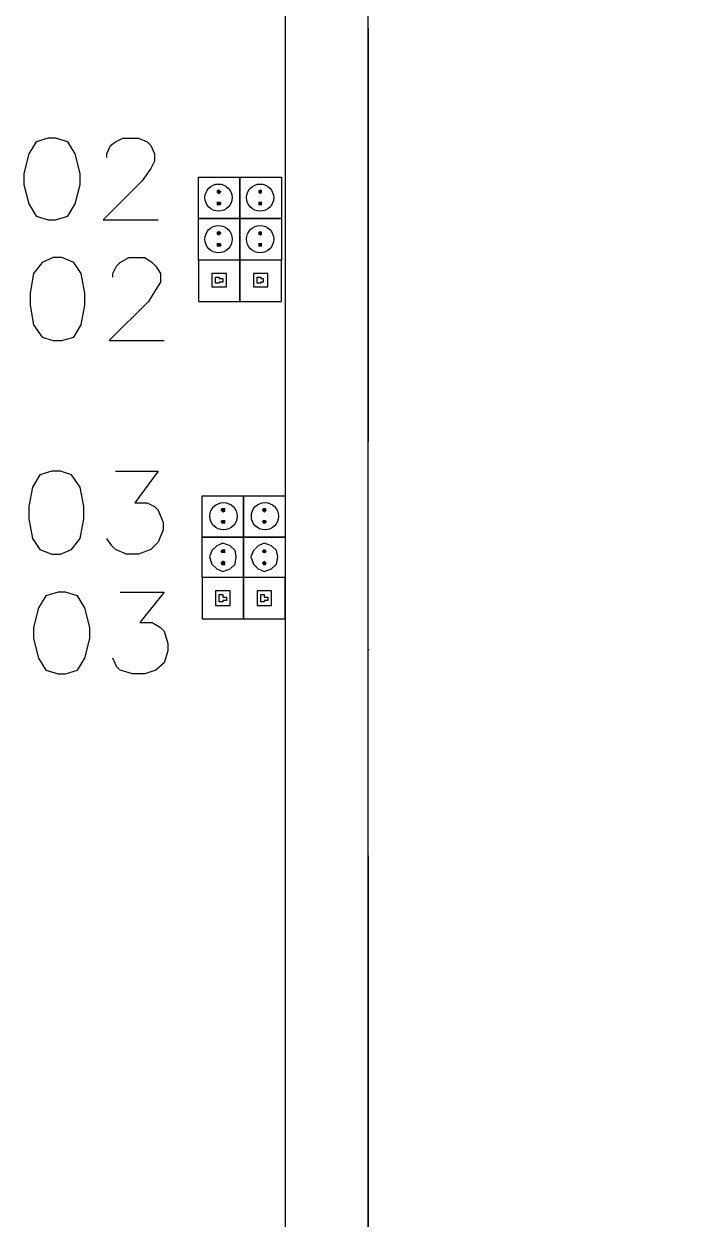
# Model space of a CAD drawing. Header units: millimetres. Extents: x -36361 to 19552, y -12473 to 22835.
# Drawn here: x -5065 to -3418, y -6458 to -3524 of the extents above; entities that cross this region are included whole.
import ezdxf

# ---------------------------------------------------------------- set-up
doc = ezdxf.new("R2010")
doc.units = ezdxf.units.MM
doc.layers.add('PDF3_Geometría', color=15, linetype='Continuous', true_color=0x944a4a)
doc.layers.add('PDF3_Rellenos sólidos', color=3, linetype='Continuous')

msp = doc.modelspace()

# ---------------------------------------------------------------- linework, layer by layer
at = {"layer": 'PDF3_Geometría', "color": 2, "lineweight": 25}
msp.add_lwpolyline([(-4424.1, -2519.2), (-4424.1, -6531.2), (-4930.5, -6531.2), (-4930.5, -6785.8), (-3357.5, -6785.8), (-3357.5, -6531.2), (-4220.4, -6531.2), (-4220.4, -2519.2)], dxfattribs=at)
at = {"layer": 'PDF3_Geometría', "color": 8, "lineweight": 25, "true_color": 0x7f7f7f}
for points in [[(-4220.4, -3534.9), (-4220.4, -4550.6)], [(-4220.4, -5060), (-4217.4, -5060)], [(-4220.4, -5566.4), (-4220.4, -6582.1)]]:
    msp.add_lwpolyline(points, dxfattribs=at)
at = {"layer": 'PDF3_Geometría', "color": 60, "lineweight": 25, "true_color": 0xbfff00}
for points in [[(-5005.4, -3804.6), (-5035.4, -3813.6), (-5053.3, -3843.5), (-5065.3, -3891.5), (-5065.3, -3918.4), (-5053.3, -3966.4), (-5035.4, -3996.3), (-5005.4, -4005.3), (-4987.4, -4005.3), (-4957.5, -3996.3), (-4939.5, -3966.4), (-4927.5, -3918.4), (-4927.5, -3891.5), (-4939.5, -3843.5), (-4957.5, -3813.6), (-4987.4, -3804.6)], [(-4993.4, -4098.2), (-5020.4, -4110.2), (-5041.4, -4137.2), (-5050.3, -4185.1), (-5050.3, -4215.1), (-5041.4, -4263), (-5020.4, -4293), (-4993.4, -4301.9), (-4972.4, -4301.9), (-4942.5, -4293), (-4924.5, -4263), (-4915.5, -4215.1), (-4915.5, -4185.1), (-4924.5, -4137.2), (-4942.5, -4110.2), (-4972.4, -4098.2)], [(-4996.4, -4622.5), (-5026.4, -4631.5), (-5044.3, -4661.5), (-5053.3, -4709.4), (-5053.3, -4739.4), (-5044.3, -4787.3), (-5026.4, -4814.3), (-4996.4, -4826.3), (-4975.4, -4826.3), (-4948.5, -4814.3), (-4927.5, -4787.3), (-4918.5, -4739.4), (-4918.5, -4709.4), (-4927.5, -4661.5), (-4948.5, -4631.5), (-4975.4, -4622.5)], [(-4981.4, -4919.2), (-5011.4, -4928.2), (-5029.4, -4958.1), (-5041.4, -5006.1), (-5041.4, -5033), (-5029.4, -5081), (-5011.4, -5110.9), (-4981.4, -5119.9), (-4963.4, -5119.9), (-4933.5, -5110.9), (-4915.5, -5081), (-4903.5, -5033), (-4903.5, -5006.1), (-4915.5, -4958.1), (-4933.5, -4928.2), (-4963.4, -4919.2)]]:
    msp.add_lwpolyline(points, close=True, dxfattribs=at)
for points in [[(-4861.6, -3852.5), (-4861.6, -3843.5), (-4852.6, -3822.5), (-4840.6, -3813.6), (-4822.6, -3804.6), (-4783.7, -3804.6), (-4762.7, -3813.6), (-4753.7, -3822.5), (-4744.7, -3843.5), (-4744.7, -3861.5), (-4753.7, -3879.5), (-4774.7, -3909.4), (-4870.6, -4005.3), (-4735.7, -4005.3)], [(-4846.6, -4146.1), (-4846.6, -4137.2), (-4837.6, -4119.2), (-4828.6, -4110.2), (-4807.6, -4098.2), (-4768.7, -4098.2), (-4750.7, -4110.2), (-4741.7, -4119.2), (-4729.7, -4137.2), (-4729.7, -4158.1), (-4741.7, -4176.1), (-4759.7, -4206.1), (-4855.6, -4301.9), (-4720.8, -4301.9)], [(-4840.6, -4622.5), (-4735.7, -4622.5), (-4792.7, -4700.4), (-4762.7, -4700.4), (-4744.7, -4709.4), (-4735.7, -4718.4), (-4723.7, -4748.4), (-4723.7, -4766.4), (-4735.7, -4796.3), (-4753.7, -4814.3), (-4783.7, -4826.3), (-4813.6, -4826.3), (-4840.6, -4814.3), (-4849.6, -4805.3), (-4861.6, -4787.3)], [(-4828.6, -4919.2), (-4720.8, -4919.2), (-4780.7, -4994.1), (-4750.7, -4994.1), (-4729.7, -5006.1), (-4720.8, -5015.1), (-4711.8, -5045), (-4711.8, -5063), (-4720.8, -5093), (-4741.7, -5110.9), (-4768.7, -5119.9), (-4798.7, -5119.9), (-4828.6, -5110.9), (-4837.6, -5101.9), (-4846.6, -5081)]]:
    msp.add_lwpolyline(points, dxfattribs=at)
at = {"layer": 'PDF3_Geometría', "color": 172, "lineweight": 25, "true_color": 0x0000dd}
for points in [[(-4636.9, -4002.3), (-4636.9, -3900.5), (-4535, -3900.5), (-4535, -4002.3)], [(-4636.9, -4104.2), (-4636.9, -4002.3), (-4535, -4002.3), (-4535, -4104.2)], [(-4627.9, -4784.3), (-4627.9, -4682.5), (-4526, -4682.5), (-4526, -4784.3)], [(-4627.9, -4883.2), (-4627.9, -4784.3), (-4526, -4784.3), (-4526, -4883.2)], [(-4576.9, -4868.2), (-4559, -4862.2), (-4547, -4850.3), (-4544, -4832.3), (-4547, -4817.3), (-4559, -4805.3), (-4576.9, -4799.3), (-4591.9, -4805.3), (-4603.9, -4817.3), (-4609.9, -4832.3), (-4603.9, -4850.3), (-4591.9, -4862.2)]]:
    msp.add_lwpolyline(points, close=True, dxfattribs=at)
at = {"layer": 'PDF3_Geometría', "color": 12, "lineweight": 25, "true_color": 0xb80000}
for points in [[(-4535, -4002.3), (-4535, -3900.5), (-4433.1, -3900.5), (-4433.1, -4002.3)], [(-4535, -4104.2), (-4535, -4002.3), (-4433.1, -4002.3), (-4433.1, -4104.2)], [(-4526, -4784.3), (-4526, -4682.5), (-4424.1, -4682.5), (-4424.1, -4784.3)], [(-4526, -4883.2), (-4526, -4784.3), (-4424.1, -4784.3), (-4424.1, -4883.2)], [(-4475.1, -4868.2), (-4457.1, -4862.2), (-4445.1, -4850.3), (-4442.1, -4832.3), (-4445.1, -4817.3), (-4457.1, -4805.3), (-4475.1, -4799.3), (-4490, -4805.3), (-4502, -4817.3), (-4508, -4832.3), (-4502, -4850.3), (-4490, -4862.2)]]:
    msp.add_lwpolyline(points, close=True, dxfattribs=at)
at = {"layer": 'PDF3_Geometría', "color": 82, "lineweight": 25, "true_color": 0x37dd00}
for points in [[(-4535, -4206.1), (-4535, -4104.2), (-4636.9, -4104.2), (-4636.9, -4206.1)], [(-4433.1, -4206.1), (-4433.1, -4104.2), (-4535, -4104.2), (-4535, -4206.1)], [(-4567.9, -4170.1), (-4567.9, -4137.2), (-4603.9, -4137.2), (-4603.9, -4170.1)], [(-4585.9, -4149.1), (-4576.9, -4149.1), (-4576.9, -4158.1), (-4585.9, -4158.1), (-4585.9, -4161.1), (-4594.9, -4161.1), (-4594.9, -4146.1), (-4585.9, -4146.1)], [(-4466.1, -4170.1), (-4466.1, -4137.2), (-4502, -4137.2), (-4502, -4170.1)], [(-4484, -4149.1), (-4478.1, -4149.1), (-4478.1, -4158.1), (-4484, -4158.1), (-4484, -4161.1), (-4493, -4161.1), (-4493, -4146.1), (-4484, -4146.1)], [(-4526, -4985.1), (-4526, -4883.2), (-4627.9, -4883.2), (-4627.9, -4985.1)], [(-4424.1, -4985.1), (-4424.1, -4883.2), (-4526, -4883.2), (-4526, -4985.1)], [(-4559, -4952.1), (-4559, -4916.2), (-4594.9, -4916.2), (-4594.9, -4952.1)], [(-4576.9, -4931.2), (-4567.9, -4931.2), (-4567.9, -4940.1), (-4576.9, -4940.1), (-4576.9, -4943.1), (-4585.9, -4943.1), (-4585.9, -4925.2), (-4576.9, -4925.2)], [(-4457.1, -4952.1), (-4457.1, -4916.2), (-4493, -4916.2), (-4493, -4952.1)], [(-4475.1, -4931.2), (-4466.1, -4931.2), (-4466.1, -4940.1), (-4475.1, -4940.1), (-4475.1, -4943.1), (-4484, -4943.1), (-4484, -4925.2), (-4475.1, -4925.2)]]:
    msp.add_lwpolyline(points, close=True, dxfattribs=at)
at = {"layer": 'PDF3_Geometría', "color": 172, "lineweight": 25, "true_color": 0x0000dd}
for centre in [(-4587.4, -3950.9), (-4587.4, -4052.8), (-4575.4, -4733)]:
    msp.add_circle(centre, 33.4, dxfattribs=at)
at = {"layer": 'PDF3_Geometría', "color": 12, "lineweight": 25, "true_color": 0xb80000}
for centre in [(-4485.5, -3950.9), (-4485.5, -4052.8), (-4473.6, -4733)]:
    msp.add_circle(centre, 33.4, dxfattribs=at)
at = {"layer": 'PDF3_Rellenos sólidos', "color": 172, "lineweight": 25, "true_color": 0x0000dd, "transparency": 33554559}
for points in [[(-4585.9, -3930.4), (-4591.9, -3933.4), (-4585.9, -3936.4)], [(-4582.9, -3933.4), (-4585.9, -3930.4), (-4585.9, -3936.4)], [(-4591.9, -3933.4), (-4591.9, -3936.4), (-4585.9, -3936.4)], [(-4591.9, -3936.4), (-4591.9, -3939.4), (-4585.9, -3936.4)], [(-4591.9, -3939.4), (-4585.9, -3942.4), (-4585.9, -3936.4)], [(-4585.9, -3960.4), (-4591.9, -3960.4), (-4585.9, -3966.4)], [(-4591.9, -3960.4), (-4591.9, -3966.4), (-4585.9, -3966.4)], [(-4579.9, -3936.4), (-4582.9, -3933.4), (-4585.9, -3936.4)], [(-4585.9, -3942.4), (-4582.9, -3939.4), (-4585.9, -3936.4)], [(-4582.9, -3939.4), (-4579.9, -3936.4), (-4585.9, -3936.4)], [(-4579.9, -3966.4), (-4582.9, -3960.4), (-4585.9, -3966.4)], [(-4582.9, -3960.4), (-4585.9, -3960.4), (-4585.9, -3966.4)], [(-4591.9, -3966.4), (-4591.9, -3969.4), (-4585.9, -3966.4)], [(-4591.9, -3969.4), (-4585.9, -3969.4), (-4585.9, -3966.4)], [(-4585.9, -3969.4), (-4582.9, -3969.4), (-4585.9, -3966.4)], [(-4582.9, -3969.4), (-4579.9, -3966.4), (-4585.9, -3966.4)], [(-4585.9, -4032.3), (-4591.9, -4035.3), (-4585.9, -4038.3)], [(-4591.9, -4035.3), (-4591.9, -4038.3), (-4585.9, -4038.3)], [(-4591.9, -4038.3), (-4591.9, -4041.3), (-4585.9, -4038.3)], [(-4591.9, -4041.3), (-4585.9, -4044.3), (-4585.9, -4038.3)], [(-4582.9, -4035.3), (-4585.9, -4032.3), (-4585.9, -4038.3)], [(-4579.9, -4038.3), (-4582.9, -4035.3), (-4585.9, -4038.3)], [(-4585.9, -4044.3), (-4582.9, -4041.3), (-4585.9, -4038.3)], [(-4582.9, -4041.3), (-4579.9, -4038.3), (-4585.9, -4038.3)], [(-4585.9, -4062.2), (-4591.9, -4062.2), (-4585.9, -4068.2)], [(-4591.9, -4062.2), (-4591.9, -4068.2), (-4585.9, -4068.2)], [(-4591.9, -4068.2), (-4591.9, -4071.2), (-4585.9, -4068.2)], [(-4591.9, -4071.2), (-4585.9, -4071.2), (-4585.9, -4068.2)], [(-4579.9, -4068.2), (-4582.9, -4062.2), (-4585.9, -4068.2)], [(-4582.9, -4062.2), (-4585.9, -4062.2), (-4585.9, -4068.2)], [(-4585.9, -4071.2), (-4582.9, -4071.2), (-4585.9, -4068.2)], [(-4582.9, -4071.2), (-4579.9, -4068.2), (-4585.9, -4068.2)], [(-4579.9, -4712.4), (-4582.9, -4718.4), (-4576.9, -4718.4)], [(-4582.9, -4718.4), (-4579.9, -4721.4), (-4576.9, -4718.4)], [(-4576.9, -4712.4), (-4579.9, -4712.4), (-4576.9, -4718.4)], [(-4579.9, -4721.4), (-4576.9, -4724.4), (-4576.9, -4718.4)], [(-4570.9, -4718.4), (-4570.9, -4712.4), (-4576.9, -4718.4)], [(-4570.9, -4712.4), (-4576.9, -4712.4), (-4576.9, -4718.4)], [(-4576.9, -4724.4), (-4570.9, -4721.4), (-4576.9, -4718.4)], [(-4570.9, -4721.4), (-4570.9, -4718.4), (-4576.9, -4718.4)], [(-4579.9, -4742.4), (-4582.9, -4745.4), (-4576.9, -4745.4)], [(-4582.9, -4745.4), (-4579.9, -4751.4), (-4576.9, -4745.4)], [(-4576.9, -4742.4), (-4579.9, -4742.4), (-4576.9, -4745.4)], [(-4579.9, -4751.4), (-4576.9, -4751.4), (-4576.9, -4745.4)], [(-4570.9, -4745.4), (-4570.9, -4742.4), (-4576.9, -4745.4)], [(-4570.9, -4742.4), (-4576.9, -4742.4), (-4576.9, -4745.4)], [(-4576.9, -4751.4), (-4570.9, -4751.4), (-4576.9, -4745.4)], [(-4570.9, -4751.4), (-4570.9, -4745.4), (-4576.9, -4745.4)], [(-4579.9, -4814.3), (-4582.9, -4820.3), (-4576.9, -4820.3)], [(-4582.9, -4820.3), (-4579.9, -4823.3), (-4576.9, -4820.3)], [(-4576.9, -4814.3), (-4579.9, -4814.3), (-4576.9, -4820.3)], [(-4579.9, -4823.3), (-4576.9, -4823.3), (-4576.9, -4820.3)], [(-4570.9, -4820.3), (-4570.9, -4814.3), (-4576.9, -4820.3)], [(-4570.9, -4814.3), (-4576.9, -4814.3), (-4576.9, -4820.3)], [(-4576.9, -4823.3), (-4570.9, -4823.3), (-4576.9, -4820.3)], [(-4570.9, -4823.3), (-4570.9, -4820.3), (-4576.9, -4820.3)], [(-4579.9, -4844.3), (-4582.9, -4847.3), (-4576.9, -4847.3)], [(-4582.9, -4847.3), (-4579.9, -4853.3), (-4576.9, -4847.3)], [(-4576.9, -4841.3), (-4579.9, -4844.3), (-4576.9, -4847.3)], [(-4579.9, -4853.3), (-4576.9, -4853.3), (-4576.9, -4847.3)], [(-4570.9, -4844.3), (-4576.9, -4841.3), (-4576.9, -4847.3)], [(-4570.9, -4847.3), (-4570.9, -4844.3), (-4576.9, -4847.3)], [(-4576.9, -4853.3), (-4570.9, -4853.3), (-4576.9, -4847.3)], [(-4570.9, -4853.3), (-4570.9, -4847.3), (-4576.9, -4847.3)]]:
    msp.add_solid(points, dxfattribs=at)
at = {"layer": 'PDF3_Rellenos sólidos', "color": 12, "lineweight": 25, "true_color": 0xb80000, "transparency": 33554559}
for points in [[(-4484, -3930.4), (-4490, -3933.4), (-4484, -3936.4)], [(-4481.1, -3933.4), (-4484, -3930.4), (-4484, -3936.4)], [(-4490, -3933.4), (-4490, -3936.4), (-4484, -3936.4)], [(-4490, -3936.4), (-4490, -3939.4), (-4484, -3936.4)], [(-4490, -3939.4), (-4484, -3942.4), (-4484, -3936.4)], [(-4484, -3960.4), (-4490, -3960.4), (-4484, -3966.4)], [(-4490, -3960.4), (-4490, -3966.4), (-4484, -3966.4)], [(-4481.1, -3936.4), (-4481.1, -3933.4), (-4484, -3936.4)], [(-4484, -3942.4), (-4481.1, -3939.4), (-4484, -3936.4)], [(-4481.1, -3939.4), (-4481.1, -3936.4), (-4484, -3936.4)], [(-4481.1, -3966.4), (-4481.1, -3960.4), (-4484, -3966.4)], [(-4481.1, -3960.4), (-4484, -3960.4), (-4484, -3966.4)], [(-4490, -3966.4), (-4490, -3969.4), (-4484, -3966.4)], [(-4490, -3969.4), (-4484, -3969.4), (-4484, -3966.4)], [(-4484, -3969.4), (-4481.1, -3969.4), (-4484, -3966.4)], [(-4481.1, -3969.4), (-4481.1, -3966.4), (-4484, -3966.4)], [(-4484, -4032.3), (-4490, -4035.3), (-4484, -4038.3)], [(-4490, -4035.3), (-4490, -4038.3), (-4484, -4038.3)], [(-4490, -4038.3), (-4490, -4041.3), (-4484, -4038.3)], [(-4490, -4041.3), (-4484, -4044.3), (-4484, -4038.3)], [(-4481.1, -4035.3), (-4484, -4032.3), (-4484, -4038.3)], [(-4481.1, -4038.3), (-4481.1, -4035.3), (-4484, -4038.3)], [(-4484, -4044.3), (-4481.1, -4041.3), (-4484, -4038.3)], [(-4481.1, -4041.3), (-4481.1, -4038.3), (-4484, -4038.3)], [(-4484, -4062.2), (-4490, -4062.2), (-4484, -4068.2)], [(-4490, -4062.2), (-4490, -4068.2), (-4484, -4068.2)], [(-4490, -4068.2), (-4490, -4071.2), (-4484, -4068.2)], [(-4490, -4071.2), (-4484, -4071.2), (-4484, -4068.2)], [(-4481.1, -4068.2), (-4481.1, -4062.2), (-4484, -4068.2)], [(-4481.1, -4062.2), (-4484, -4062.2), (-4484, -4068.2)], [(-4484, -4071.2), (-4481.1, -4071.2), (-4484, -4068.2)], [(-4481.1, -4071.2), (-4481.1, -4068.2), (-4484, -4068.2)], [(-4478.1, -4712.4), (-4481.1, -4718.4), (-4475.1, -4718.4)], [(-4481.1, -4718.4), (-4478.1, -4721.4), (-4475.1, -4718.4)], [(-4475.1, -4712.4), (-4478.1, -4712.4), (-4475.1, -4718.4)], [(-4478.1, -4721.4), (-4475.1, -4724.4), (-4475.1, -4718.4)], [(-4469.1, -4718.4), (-4472.1, -4712.4), (-4475.1, -4718.4)], [(-4472.1, -4712.4), (-4475.1, -4712.4), (-4475.1, -4718.4)], [(-4475.1, -4724.4), (-4472.1, -4721.4), (-4475.1, -4718.4)], [(-4472.1, -4721.4), (-4469.1, -4718.4), (-4475.1, -4718.4)], [(-4478.1, -4742.4), (-4481.1, -4745.4), (-4475.1, -4745.4)], [(-4481.1, -4745.4), (-4478.1, -4751.4), (-4475.1, -4745.4)], [(-4475.1, -4742.4), (-4478.1, -4742.4), (-4475.1, -4745.4)], [(-4478.1, -4751.4), (-4475.1, -4751.4), (-4475.1, -4745.4)], [(-4469.1, -4745.4), (-4472.1, -4742.4), (-4475.1, -4745.4)], [(-4472.1, -4742.4), (-4475.1, -4742.4), (-4475.1, -4745.4)], [(-4475.1, -4751.4), (-4472.1, -4751.4), (-4475.1, -4745.4)], [(-4472.1, -4751.4), (-4469.1, -4745.4), (-4475.1, -4745.4)], [(-4478.1, -4814.3), (-4481.1, -4820.3), (-4475.1, -4820.3)], [(-4481.1, -4820.3), (-4478.1, -4823.3), (-4475.1, -4820.3)], [(-4475.1, -4814.3), (-4478.1, -4814.3), (-4475.1, -4820.3)], [(-4478.1, -4823.3), (-4475.1, -4823.3), (-4475.1, -4820.3)], [(-4469.1, -4820.3), (-4472.1, -4814.3), (-4475.1, -4820.3)], [(-4472.1, -4814.3), (-4475.1, -4814.3), (-4475.1, -4820.3)], [(-4475.1, -4823.3), (-4472.1, -4823.3), (-4475.1, -4820.3)], [(-4472.1, -4823.3), (-4469.1, -4820.3), (-4475.1, -4820.3)], [(-4478.1, -4844.3), (-4481.1, -4847.3), (-4475.1, -4847.3)], [(-4481.1, -4847.3), (-4478.1, -4853.3), (-4475.1, -4847.3)], [(-4475.1, -4841.3), (-4478.1, -4844.3), (-4475.1, -4847.3)], [(-4478.1, -4853.3), (-4475.1, -4853.3), (-4475.1, -4847.3)], [(-4472.1, -4844.3), (-4475.1, -4841.3), (-4475.1, -4847.3)], [(-4469.1, -4847.3), (-4472.1, -4844.3), (-4475.1, -4847.3)], [(-4475.1, -4853.3), (-4472.1, -4853.3), (-4475.1, -4847.3)], [(-4472.1, -4853.3), (-4469.1, -4847.3), (-4475.1, -4847.3)]]:
    msp.add_solid(points, dxfattribs=at)

doc.saveas('drawing.dxf')
